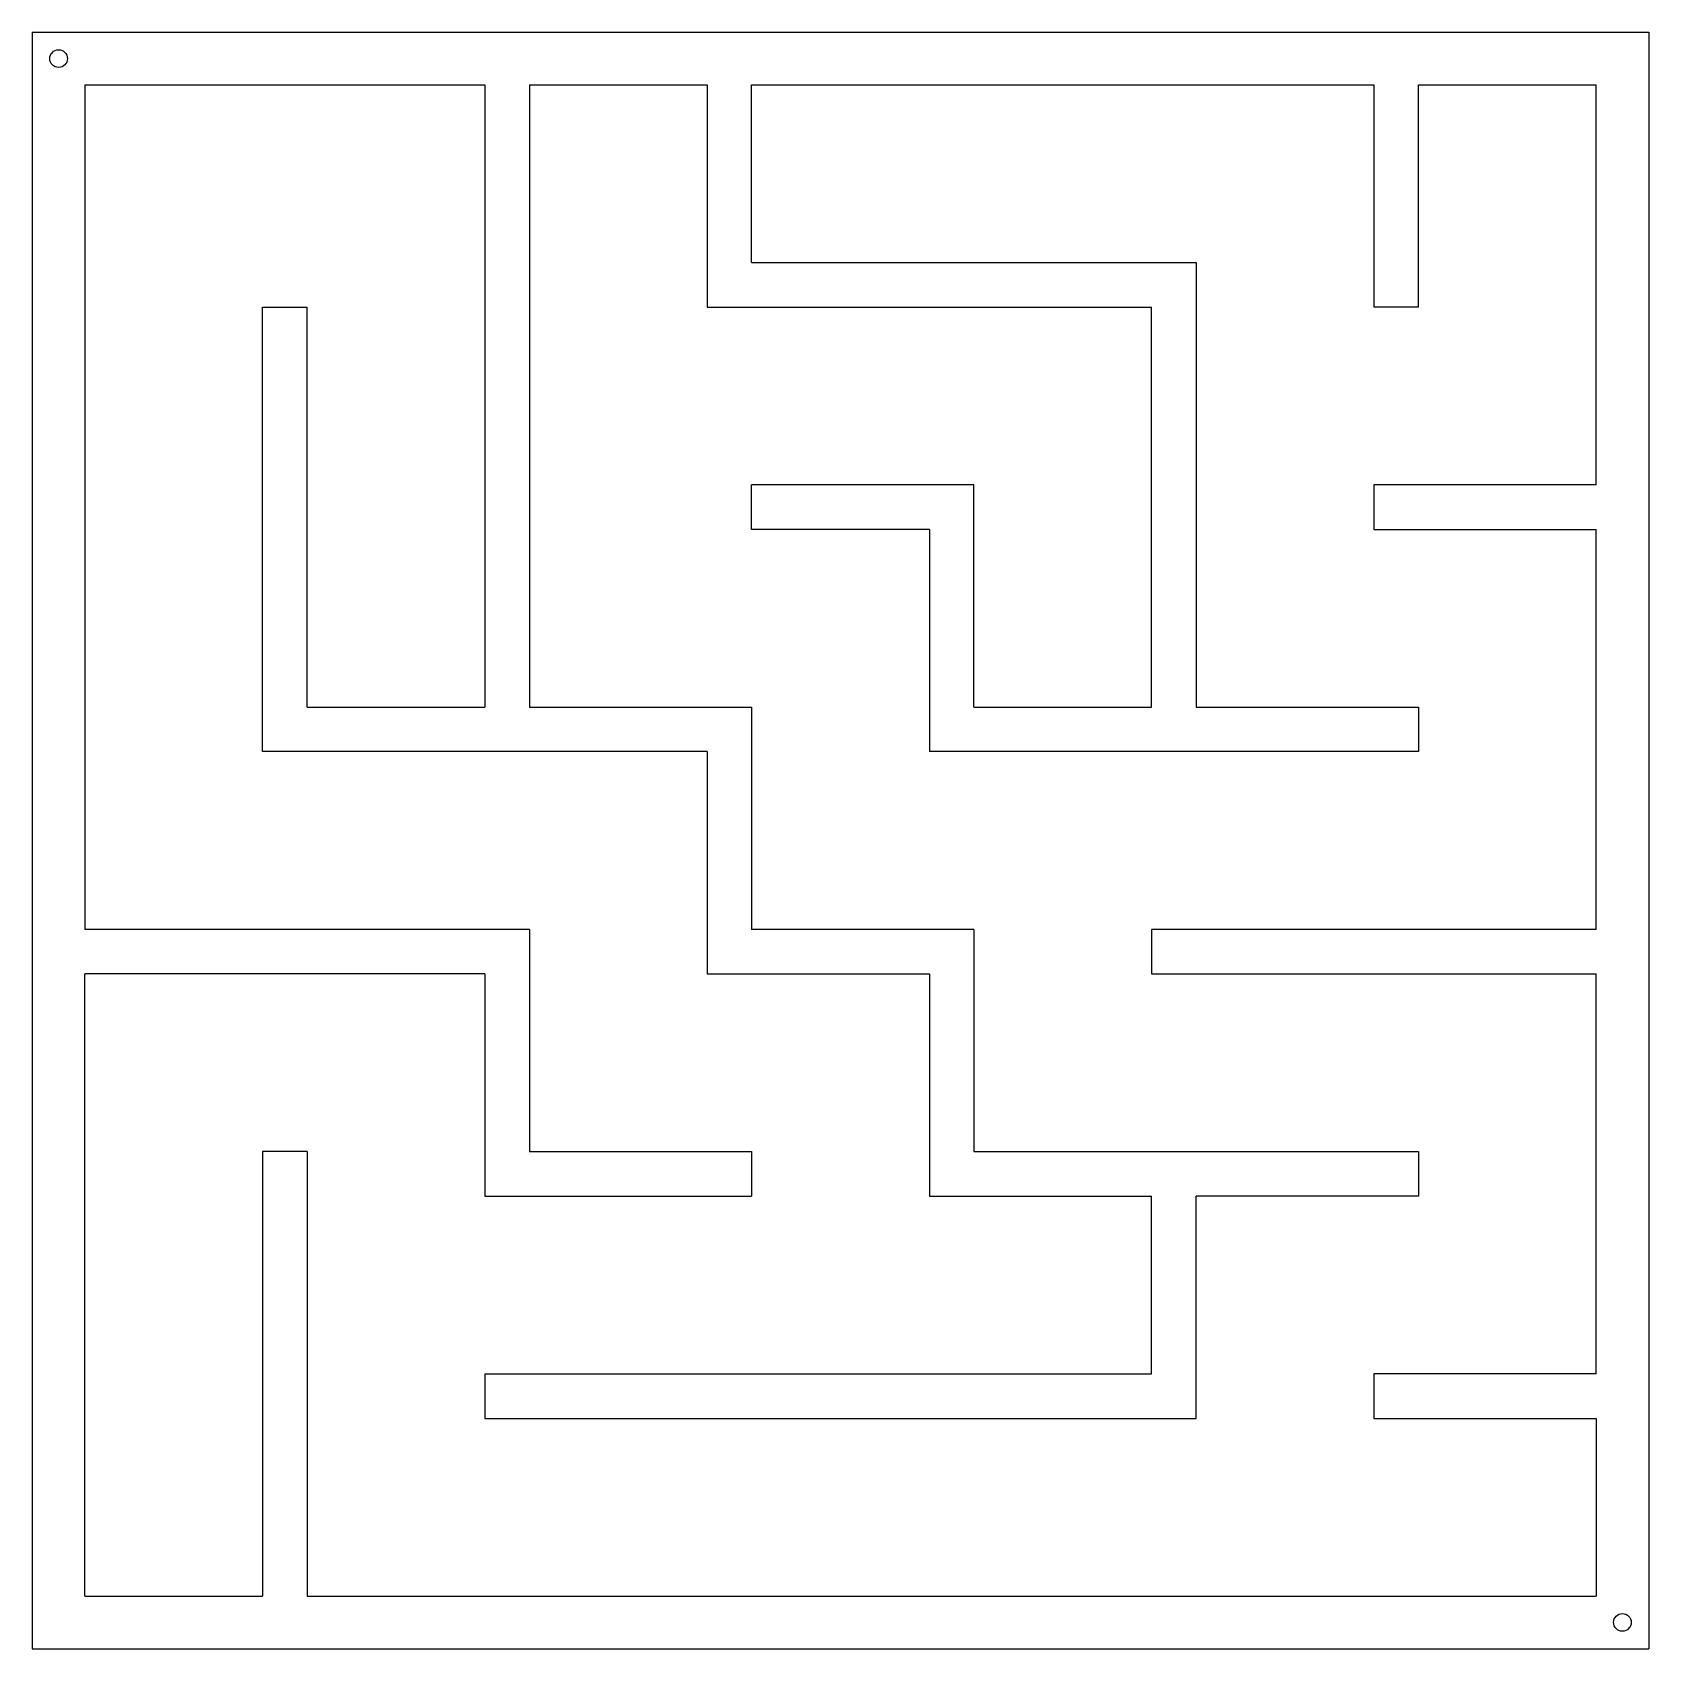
# Model space of a CAD drawing. Extents: x -150 to 150, y -150 to 150.
import ezdxf

# ---------------------------------------------------------------- set-up
doc = ezdxf.new("R2010")
doc.units = 0
doc.header["$MEASUREMENT"] = 0
doc.layers.add('VISIBLE', color=7, linetype='CONTINUOUS')

msp = doc.modelspace()

# ---------------------------------------------------------------- linework, layer by layer
at = {"layer": 'VISIBLE'}
for p, q in [((-150, 150, 4), (150, 150, 4)), ((-150, 150, 4), (-150, -150, 4)), ((150, 150, 4), (150, -150, 4)), ((-140.25, 140.25, 4), (-140.25, -16.5, 4)), ((-140.25, 140.25, 4), (-66, 140.25, 4)), ((-66, 140.25, 4), (-66, 24.75, 4)), ((-57.75, 140.25, 4), (-57.75, 24.75, 4)), ((-57.75, 140.25, 4), (-24.75, 140.25, 4)), ((-24.75, 140.25, 4), (-24.75, 99, 4)), ((-16.5, 107.25, 4), (-16.5, 140.25, 4)), ((-16.5, 140.25, 4), (99, 140.25, 4)), ((99, 140.25, 4), (99, 99, 4)), ((107.25, 99, 4), (107.25, 140.25, 4)), ((107.25, 140.25, 4), (140.25, 140.25, 4)), ((140.25, 66, 4), (140.25, 140.25, 4)), ((-16.5, 107.25, 4), (66, 107.25, 4)), ((66, 107.25, 4), (66, 24.75, 4)), ((-107.25, 99, 4), (-99, 99, 4)), ((-107.25, 16.5, 4), (-107.25, 99, 4)), ((-99, 24.75, 4), (-99, 99, 4)), ((-24.75, 99, 4), (57.75, 99, 4)), ((57.75, 24.75, 4), (57.75, 99, 4)), ((107.25, 99, 4), (99, 99, 4)), ((24.75, 66, 4), (-16.5, 66, 4)), ((-16.5, 57.75, 4), (-16.5, 66, 4)), ((24.75, 24.75, 4), (24.75, 66, 4)), ((140.25, 66, 4), (99, 66, 4)), ((99, 66, 4), (99, 57.75, 4)), ((16.5, 57.75, 4), (-16.5, 57.75, 4)), ((16.5, 57.75, 4), (16.5, 16.5, 4)), ((99, 57.75, 4), (140.25, 57.75, 4)), ((140.25, -16.5, 4), (140.25, 57.75, 4)), ((-99, 24.75, 4), (-66, 24.75, 4)), ((-57.75, 24.75, 4), (-16.5, 24.75, 4)), ((-16.5, 24.75, 4), (-16.5, -16.5, 4)), ((24.75, 24.75, 4), (57.75, 24.75, 4)), ((66, 24.75, 4), (107.25, 24.75, 4)), ((107.25, 24.75, 4), (107.25, 16.5, 4)), ((-24.75, 16.5, 4), (-107.25, 16.5, 4)), ((-24.75, 16.5, 4), (-24.75, -24.75, 4)), ((107.25, 16.5, 4), (16.5, 16.5, 4)), ((-57.75, -16.5, 4), (-140.25, -16.5, 4)), ((-57.75, -16.5, 4), (-57.75, -57.75, 4)), ((24.75, -16.5, 4), (-16.5, -16.5, 4)), ((24.75, -16.5, 4), (24.75, -57.75, 4)), ((140.25, -16.5, 4), (57.75, -16.5, 4)), ((57.75, -16.5, 4), (57.75, -24.75, 4)), ((-140.25, -140.25, 4), (-140.25, -24.75, 4)), ((-66, -24.75, 4), (-140.25, -24.75, 4)), ((-66, -24.75, 4), (-66, -66, 4)), ((-24.75, -24.75, 4), (16.5, -24.75, 4)), ((16.5, -24.75, 4), (16.5, -66, 4)), ((57.75, -24.75, 4), (140.25, -24.75, 4)), ((140.25, -99, 4), (140.25, -24.75, 4)), ((-99, -57.75, 4), (-107.25, -57.75, 4)), ((-107.25, -57.75, 4), (-107.25, -140.25, 4)), ((-99, -57.75, 4), (-99, -140.25, 4)), ((-57.75, -57.75, 4), (-16.5, -57.75, 4)), ((-16.5, -57.75, 4), (-16.5, -66, 4)), ((24.75, -57.75, 4), (107.25, -57.75, 4)), ((107.25, -57.75, 4), (107.25, -66, 4)), ((-66, -66, 4), (-16.5, -66, 4)), ((16.5, -66, 4), (57.75, -66, 4)), ((57.75, -99, 4), (57.75, -66, 4)), ((66, -107.25, 4), (66, -66, 4)), ((107.25, -66, 4), (66, -66, 4)), ((-66, -99, 4), (57.75, -99, 4)), ((-66, -99, 4), (-66, -107.25, 4)), ((140.25, -99, 4), (99, -99, 4)), ((99, -99, 4), (99, -107.25, 4)), ((-66, -107.25, 4), (66, -107.25, 4)), ((99, -107.25, 4), (140.25, -107.25, 4)), ((140.25, -107.25, 4), (140.25, -140.25, 4)), ((-140.25, -140.25, 4), (-107.25, -140.25, 4)), ((-99, -140.25, 4), (140.25, -140.25, 4)), ((-150, -150, 4), (150, -150, 4))]:
    msp.add_line(p, q, dxfattribs=at)
for centre in [(-145.12, 145.12, 4), (145.12, -145.12, 4)]:
    msp.add_circle(centre, 1.65, dxfattribs=at)

doc.saveas('drawing.dxf')
